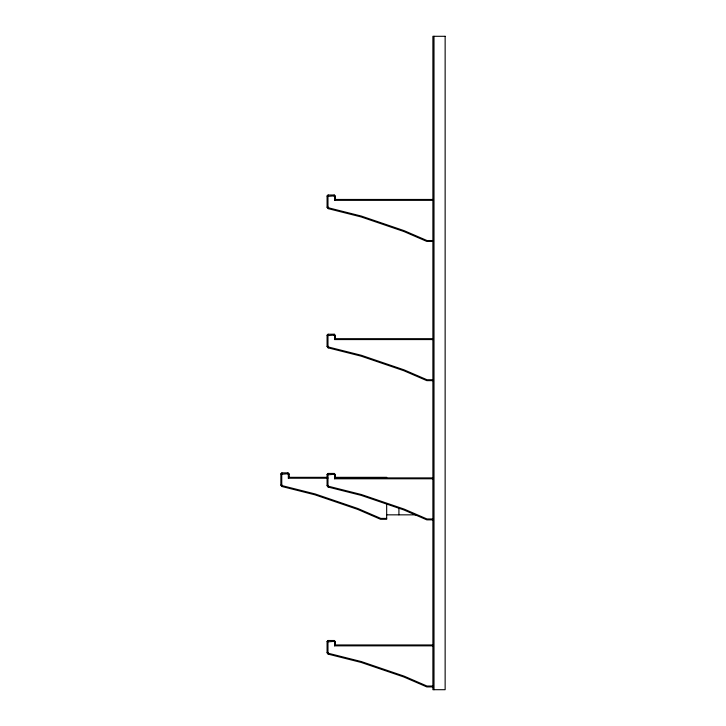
<?xml version="1.0" encoding="UTF-8"?>
<svg xmlns="http://www.w3.org/2000/svg" width="726" height="726" viewBox="0 0 726 726"><rect width="100%" height="100%" fill="white"/><g stroke="black" fill="none" stroke-linecap="round" stroke-linejoin="round"><path stroke-width="1.09" d="M333.869 195.893L334.241 195.004L335.439 196.201L335.439 199.459L334.55 200.349L334.55 196.574L333.869 195.893L327.97 196.365L327.97 206.955L328.669 207.854L361.357 216.076L404.119 230.659L426.988 240.533L432.887 240.533M333.869 335.113L334.241 334.223L335.439 335.421L335.439 338.679L334.55 339.568L334.55 335.793L333.869 335.113L327.97 335.584L327.97 346.175L328.669 347.073L361.357 355.295L404.119 369.879L426.988 379.752L432.887 379.752M287.65 473.769L288.013 472.88L289.211 474.078L289.211 477.336L288.331 478.225L288.331 474.45L287.65 473.769L281.752 474.241L281.752 484.832L282.45 485.73L315.138 493.952L357.9 508.536L380.769 518.409L386.668 518.409M333.869 474.323L334.241 473.443L335.439 474.641L335.439 477.899L334.55 478.779L334.55 475.004L333.869 474.323L327.97 474.804L327.97 485.395L328.669 486.293L361.357 494.515L404.119 509.089L426.988 518.972L432.887 518.972M333.869 641.385L334.241 640.504L335.439 641.702L335.439 644.96L334.55 645.841L334.55 642.065L333.869 641.385L327.97 641.866L327.97 652.456L328.669 653.355L361.357 661.577L404.119 676.151L426.988 686.034L432.887 686.034M334.241 195.004L328.079 195.004L327.081 196.002L327.081 207.264L328.161 208.643L328.669 207.854M334.241 334.223L328.079 334.223L327.081 335.221L327.081 346.483L328.161 347.863L328.669 347.073M288.013 472.88L281.86 472.88L280.862 473.878L280.862 485.14L281.933 486.52L282.45 485.73M334.241 473.443L328.079 473.443L327.081 474.432L327.081 485.694L328.161 487.073L328.669 486.293M334.241 640.504L328.079 640.504L327.081 641.494L327.081 652.756L328.161 654.135L328.669 653.355M334.55 196.574L335.439 196.201M334.55 335.793L335.439 335.421M288.331 474.45L289.211 474.078M334.55 475.004L335.439 474.641M334.55 642.065L335.439 641.702M327.081 207.264L327.97 206.955M327.081 346.483L327.97 346.175M280.862 485.14L281.752 484.832M327.081 485.694L327.97 485.395M327.081 652.756L327.97 652.456M335.439 199.459L432.887 199.459M334.55 200.349L432.887 200.349M432.887 241.422L426.806 241.422L403.801 231.485L361.103 216.929L328.161 208.643M335.439 338.679L432.887 338.679M334.55 339.568L432.887 339.568M432.887 380.642L426.806 380.642L403.801 370.705L361.103 356.148L328.161 347.863M289.211 477.336L327.744 477.336M334.541 477.336L386.668 477.336L386.668 478.225M335.439 477.899L432.887 477.899M288.331 478.225L327.889 478.225M334.55 478.779L432.887 478.779M386.668 514.843L415.898 514.843M432.887 519.852L426.806 519.852L403.801 509.924L361.103 495.359L328.161 487.073M335.439 644.96L432.887 644.96M334.55 645.841L432.887 645.841M432.887 686.914L426.806 686.914L403.801 676.977L361.103 662.421L328.161 654.135M281.933 486.52L314.884 494.805L357.582 509.362L380.587 519.299L386.668 519.299L386.668 503.898M327.081 196.002L327.97 196.365M327.081 335.221L327.97 335.584M327.081 474.432L327.97 474.804M280.862 473.878L281.752 474.241M327.081 641.494L327.97 641.866M328.079 195.004L328.442 195.893M328.079 334.223L328.442 335.113M328.079 473.443L328.442 474.323M281.86 472.88L282.223 473.769M328.079 640.504L328.442 641.385M434.003 36.3L434.003 689.7M398.919 507.574L398.919 514.843M445.138 36.3L432.887 36.3L432.887 689.7L445.138 689.7L445.138 36.3"/></g></svg>
